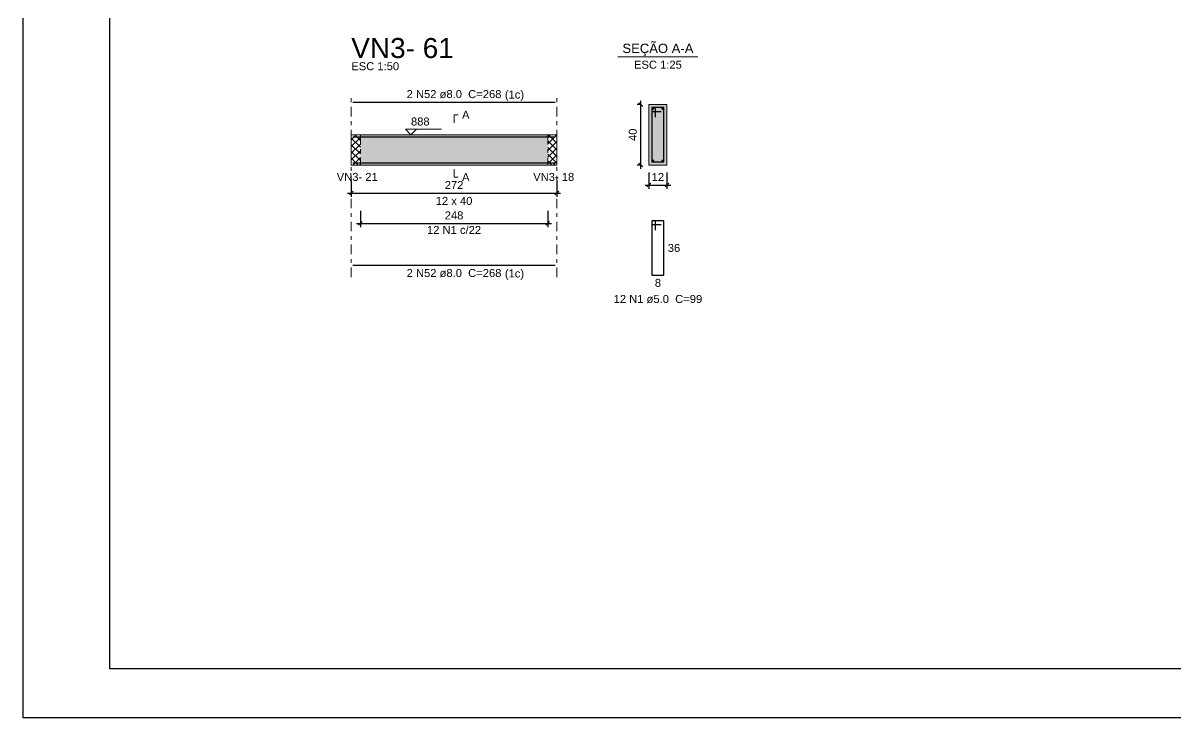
# Model space of a CAD drawing. Header units: millimetres. Extents: x -8 to 605, y -494 to 220.
# Drawn here: x 348.34 to 378.86, y -494.08 to -475.68 of the extents above; entities that cross this region are included whole.
import ezdxf

# ---------------------------------------------------------------- set-up
doc = ezdxf.new("R2010")
doc.units = ezdxf.units.MM
doc.header["$MEASUREMENT"] = 0
doc.linetypes.add('DASHDOT', pattern=[2.54, 1.27, -0.635, 0, -0.635])
doc.linetypes.add('NULL', pattern=[0])
for name, color, linetype, lineweight in [('Descrição da armadura', 7, 'Continuous', 0), ('DT-Barras na forma', 7, 'Continuous', 30), ('DT-Barras no corte', 5, 'Continuous', 5), ('DT-Barras rebatidas', 7, 'Continuous', 30), ('DT-Cotas', 7, 'Continuous', 5), ('DT-Forma', 5, 'Continuous', 5), ('DT-Hachura forma vigas', 252, 'Continuous', 5), ('DT-Hachura intersecção vigas', 9, 'Continuous', 5), ('DT-Hachura seção vigas', 252, 'Continuous', 5), ('DT-Pontilhado', 9, 'DASHDOT', 5), ('DT-Textos', 7, 'Continuous', 5), ('DT-Título', 5, 'Continuous', 20), ('Textos armaduras', 7, 'Continuous', 0)]:
    doc.layers.add(name, color=color, linetype=linetype, lineweight=lineweight)
doc.styles.add('Arial', font='arial.ttf')
doc.dimstyles.new('UM_25.000000', dxfattribs={"dimtxt": 0.18, "dimasz": 0.1, "dimexe": 0.1, "dimexo": 0.2, "dimgap": 0, "dimtad": 1, "dimtih": 1, "dimtoh": 1, "dimdec": 1, "dimlfac": 25, "dimzin": 0, "dimdsep": 46, "dimtxsty": 'Standard', "dimcen": 0.09, "dimdle": 0.1, "dimadec": 1, "dimazin": 2, "dimtfac": 1, "dimtdec": 4, "dimtofl": 0, "dimtmove": 0, "dimatfit": 3, "dimfxl": 1, "dimtolj": 1, "dimarcsym": 0})
doc.dimstyles.new('UM_50.000000', dxfattribs={"dimtxt": 0.18, "dimasz": 0.1, "dimexe": 0.1, "dimexo": 0.2, "dimgap": 0, "dimtad": 1, "dimtih": 1, "dimtoh": 1, "dimdec": 1, "dimlfac": 50, "dimzin": 0, "dimdsep": 46, "dimtxsty": 'Standard', "dimcen": 0.09, "dimdle": 0.1, "dimadec": 1, "dimazin": 2, "dimtfac": 1, "dimtdec": 4, "dimtofl": 0, "dimtmove": 0, "dimatfit": 3, "dimfxl": 1, "dimtolj": 1, "dimarcsym": 0})
pattern_1 = [(45, (353.43051, -485.02144), (-0.0883883, 0.0883883), []), (135, (353.43051, -485.02144), (-0.0883883, -0.0883883), [])]

# ---------------------------------------------------------------- blocks, each defined once
blk = doc.blocks.new('_Oblique')
at = {"color": 0, "linetype": 'ByBlock', "lineweight": -2}
blk.add_line((-0.5, -0.5), (0.5, 0.5), dxfattribs=at)
blk = doc.blocks.new('*D5047')
at = {"layer": 'Defpoints', "color": 0, "transparency": 16777216}
for p in [(357.031, -479.648), (362.471, -479.648), (362.471, -480.178)]:
    blk.add_point(p, dxfattribs=at)
at = {"layer": 'DT-Cotas', "color": 0, "lineweight": -2, "transparency": 16777216}
for p, q in [((357.031, -479.848), (357.031, -480.278)), ((362.471, -479.848), (362.471, -480.278)), ((356.931, -480.178), (362.571, -480.178))]:
    blk.add_line(p, q, dxfattribs=at)
at = {"layer": 'DT-Cotas', "color": 0, "lineweight": -2, "transparency": 16777216, "xscale": 0.1, "yscale": 0.1, "zscale": 0.1, "rotation": 180}
blk.add_blockref('_Oblique', (357.031, -480.178), dxfattribs=at)
at = {"layer": 'DT-Cotas', "color": 0, "lineweight": -2, "transparency": 16777216, "xscale": 0.1, "yscale": 0.1, "zscale": 0.1}
blk.add_blockref('_Oblique', (362.471, -480.178), dxfattribs=at)
at = {"layer": 'DT-Cotas', "color": 7, "transparency": 16777216, "insert": (359.751, -479.966), "char_height": 0.2118, "attachment_point": 5, "style": 'Arial'}
blk.add_mtext('\\A1;272', dxfattribs=at)
blk = doc.blocks.new('*D5048')
at = {"layer": 'Defpoints', "color": 0, "transparency": 16777216}
for p in [(364.694, -477.836), (364.906, -477.836), (364.906, -479.436)]:
    blk.add_point(p, dxfattribs=at)
at = {"layer": 'DT-Cotas', "color": 0, "lineweight": -2, "transparency": 16777216}
for p, q in [((364.706, -477.836), (364.594, -477.836)), ((364.694, -479.536), (364.694, -477.736)), ((364.706, -479.436), (364.594, -479.436))]:
    blk.add_line(p, q, dxfattribs=at)
at = {"layer": 'DT-Cotas', "color": 0, "lineweight": -2, "transparency": 16777216, "xscale": 0.1, "yscale": 0.1, "zscale": 0.1}
for p, rotation in [((364.694, -477.836), 90), ((364.694, -479.436), 270)]:
    blk.add_blockref('_Oblique', p, dxfattribs=dict(at, rotation=rotation))
at = {"layer": 'DT-Cotas', "color": 7, "transparency": 16777216, "insert": (364.482, -478.636), "char_height": 0.2118, "attachment_point": 5, "rotation": 90, "style": 'Arial'}
blk.add_mtext('\\A1;40', dxfattribs=at)
blk = doc.blocks.new('*D5049')
at = {"layer": 'Defpoints', "color": 0, "transparency": 16777216}
for p in [(364.906, -479.436), (365.386, -479.436), (365.386, -479.966)]:
    blk.add_point(p, dxfattribs=at)
at = {"layer": 'DT-Cotas', "color": 0, "lineweight": -2, "transparency": 16777216}
for p, q in [((364.906, -479.636), (364.906, -480.066)), ((365.386, -479.636), (365.386, -480.066)), ((364.806, -479.966), (365.486, -479.966))]:
    blk.add_line(p, q, dxfattribs=at)
at = {"layer": 'DT-Cotas', "color": 0, "lineweight": -2, "transparency": 16777216, "xscale": 0.1, "yscale": 0.1, "zscale": 0.1, "rotation": 180}
blk.add_blockref('_Oblique', (364.906, -479.966), dxfattribs=at)
at = {"layer": 'DT-Cotas', "color": 0, "lineweight": -2, "transparency": 16777216, "xscale": 0.1, "yscale": 0.1, "zscale": 0.1}
blk.add_blockref('_Oblique', (365.386, -479.966), dxfattribs=at)
at = {"layer": 'DT-Cotas', "color": 7, "transparency": 16777216, "insert": (365.146, -479.754), "char_height": 0.2118, "attachment_point": 5, "style": 'Arial'}
blk.add_mtext('\\A1;12', dxfattribs=at)
blk = doc.blocks.new('*D5050')
at = {"layer": 'Defpoints', "color": 0, "transparency": 16777216}
for p in [(357.271, -480.453), (362.231, -480.453), (362.231, -480.982)]:
    blk.add_point(p, dxfattribs=at)
at = {"layer": 'DT-Cotas', "color": 0, "lineweight": -2, "transparency": 16777216}
for p, q in [((357.271, -480.653), (357.271, -481.082)), ((362.231, -480.653), (362.231, -481.082)), ((357.171, -480.982), (362.331, -480.982))]:
    blk.add_line(p, q, dxfattribs=at)
at = {"layer": 'DT-Cotas', "color": 0, "lineweight": -2, "transparency": 16777216, "xscale": 0.1, "yscale": 0.1, "zscale": 0.1, "rotation": 180}
blk.add_blockref('_Oblique', (357.271, -480.982), dxfattribs=at)
at = {"layer": 'DT-Cotas', "color": 0, "lineweight": -2, "transparency": 16777216, "xscale": 0.1, "yscale": 0.1, "zscale": 0.1}
blk.add_blockref('_Oblique', (362.231, -480.982), dxfattribs=at)
at = {"layer": 'DT-Cotas', "color": 7, "transparency": 16777216, "insert": (359.751, -480.771), "char_height": 0.2118, "attachment_point": 5, "style": 'Arial'}
blk.add_mtext('\\A1;248', dxfattribs=at)

msp = doc.modelspace()

# ---------------------------------------------------------------- hatches: boundary and pattern name
at = {"layer": 'DT-Hachura forma vigas', "linetype": 'Continuous'}
msp.add_hatch(color=252, dxfattribs=at).paths.add_polyline_path([(357.2705, -479.4363), (362.2305, -479.4363), (362.2305, -478.6363), (357.2705, -478.6363), (357.2705, -479.4363)])
at = {"layer": 'DT-Hachura intersecção vigas', "linetype": 'Continuous'}
h = msp.add_hatch(dxfattribs=at)
h.set_pattern_fill('ANSI37', color=9, style=0)
h.set_pattern_definition(pattern_1)
h.paths.add_polyline_path([(357.0305, -479.4363), (357.2705, -479.4363), (357.2705, -478.6363), (357.0305, -478.6363), (357.0305, -479.4363)])
h = msp.add_hatch(dxfattribs=at)
h.set_pattern_fill('ANSI37', color=9, style=0)
h.set_pattern_definition(pattern_1)
h.paths.add_polyline_path([(362.2305, -479.4363), (362.4705, -479.4363), (362.4705, -478.6363), (362.2305, -478.6363), (362.2305, -479.4363)])
at = {"layer": 'DT-Hachura seção vigas', "linetype": 'Continuous'}
msp.add_hatch(color=252, dxfattribs=at).paths.add_polyline_path([(364.906, -479.4363), (364.906, -479.4363), (365.386, -479.4363), (365.386, -477.8363), (364.906, -477.8363), (364.906, -479.4363)])

# ---------------------------------------------------------------- linework, layer by layer
at = {"color": 7}
for p, q in [((348.3434, -494.0755), (348.3434, -409.9755)), ((350.6434, -492.7755), (350.6434, -411.2755)), ((464.9434, -492.7755), (350.6434, -492.7755)), ((467.2434, -494.0755), (348.3434, -494.0755))]:
    msp.add_line(p, q, dxfattribs=at)
at = {"layer": 'DT-Barras na forma'}
for p, q in [((365.086, -477.9163), (364.986, -477.9163)), ((364.986, -477.9163), (364.986, -479.3563)), ((365.306, -477.9163), (364.986, -477.9163)), ((364.986, -477.9163), (364.986, -478.0163)), ((364.986, -478.0163), (365.236, -478.0163)), ((365.086, -478.1663), (365.086, -477.9163)), ((365.306, -479.3563), (365.306, -477.9163)), ((364.986, -479.3563), (365.306, -479.3563))]:
    msp.add_line(p, q, dxfattribs=at)
for points in [[(357.0705, -478.6943), (362.4305, -478.6943)], [(357.0705, -479.3783), (362.4305, -479.3783)]]:
    msp.add_lwpolyline(points, dxfattribs=at)
at = {"layer": 'DT-Barras no corte'}
for centre in [(365.022, -477.9523), (365.27, -477.9523), (365.022, -479.3203), (365.27, -479.3203)]:
    msp.add_circle(centre, 0.016, dxfattribs=at)
at = {"layer": 'DT-Barras rebatidas'}
for points in [[(357.0705, -477.7765), (362.4305, -477.7765)], [(365.086, -481.163), (365.086, -480.913), (364.986, -480.913), (364.986, -482.353), (365.306, -482.353), (365.306, -480.913), (364.986, -480.913), (364.986, -481.013), (365.236, -481.013)], [(357.0705, -482.0893), (362.4305, -482.0893)]]:
    msp.add_lwpolyline(points, dxfattribs=at)
at = {"layer": 'DT-Forma'}
for p, q in [((365.386, -477.8363), (364.906, -477.8363)), ((364.906, -477.8363), (364.906, -479.4363)), ((365.386, -479.4363), (365.386, -477.8363)), ((357.0305, -478.6363), (357.2705, -478.6363)), ((357.2705, -478.6363), (362.2305, -478.6363)), ((362.2305, -478.6363), (362.4705, -478.6363)), ((357.0305, -479.4363), (357.2705, -479.4363)), ((357.2705, -479.4363), (362.2305, -479.4363)), ((362.2305, -479.4363), (362.4705, -479.4363)), ((364.906, -479.4363), (365.386, -479.4363))]:
    msp.add_line(p, q, dxfattribs=at)
at = {"layer": 'DT-Forma', "linetype": 'Continuous'}
for p, q in [((357.0305, -479.4363), (357.0305, -478.6363)), ((362.4705, -478.6363), (362.4705, -479.4363))]:
    msp.add_line(p, q, dxfattribs=at)
at = {"layer": 'DT-Pontilhado', "ltscale": 0.2}
for p, q in [((357.0305, -482.407), (357.0305, -477.5647)), ((362.4705, -482.407), (362.4705, -477.5647)), ((357.2705, -478.6363), (357.2705, -479.4363)), ((362.2305, -478.6363), (362.2305, -479.4363))]:
    msp.add_line(p, q, dxfattribs=at)
at = {"layer": 'DT-Textos'}
msp.add_line((364.087, -476.5714), (366.205, -476.5714), dxfattribs=at)
for points in [[(359.7505, -478.3186), (359.7505, -478.1068), (359.8564, -478.1068)], [(358.7585, -478.488), (358.6102, -478.6363), (358.462, -478.488), (359.4151, -478.488)], [(359.7505, -479.5422), (359.7505, -479.754), (359.8564, -479.754)]]:
    msp.add_lwpolyline(points, dxfattribs=at)

# ---------------------------------------------------------------- texts
at = {"layer": 'Descrição da armadura', "linetype": 'NULL', "char_height": 0.2118, "attachment_point": 8, "line_spacing_factor": 0.9, "style": 'Arial'}
for s, insert, width in [('2 N52 ø8.0  C=268', (359.7505, -477.6702), 5.015721), ('12 N1 c/22', (359.7505, -481.2641), 2.86156), ('2 N52 ø8.0  C=268', (359.7505, -482.4072), 5.015721), ('12 N1 ø5.0  C=99', (365.1465, -483.0942), 4.686721)]:
    msp.add_mtext(s, dxfattribs=dict(at, insert=insert, width=width))
at = {"layer": 'DT-Textos', "linetype": 'NULL', "line_spacing_factor": 0.798, "style": 'Arial'}
for s, insert, char_height, width, attachment_point in [('SEÇÃO A-A', (365.1465, -476.5471), 0.2471, 3.760741, 8), ('ESC 1:50', (357.0305, -476.9292), 0.2118, 2.532883, 7), ('ESC 1:25', (365.1465, -476.8892), 0.2118, 2.532883, 8), ('(1c)', (361.0955, -477.7401), 0.2118, 1.018965, 7), ('A', (359.9625, -478.2122), 0.2118, 0.394865, 7), ('888', (358.6105, -478.3932), 0.2118, 0.987001, 7), ('VN3- 21', (356.6457, -479.8602), 0.2118, 2.170627, 7), ('A', (359.9625, -479.8602), 0.2118, 0.394865, 7), ('VN3- 18', (361.8457, -479.8602), 0.2118, 2.170627, 7), ('12 x 40', (359.7505, -480.4952), 0.2118, 1.940747, 8), ('(1c)', (361.0955, -482.4771), 0.2118, 1.018965, 7)]:
    msp.add_mtext(s, dxfattribs=dict(at, insert=insert, char_height=char_height, width=width, attachment_point=attachment_point))
at = {"layer": 'DT-Título', "linetype": 'NULL', "insert": (357.0305, -476.6114), "char_height": 0.5295, "width": 5.426568, "attachment_point": 7, "line_spacing_factor": 0.798, "style": 'Arial'}
msp.add_mtext('VN3- 61', dxfattribs=at)
at = {"layer": 'Textos armaduras', "linetype": 'NULL', "char_height": 0.2118, "line_spacing_factor": 0.9, "style": 'Arial'}
for s, insert, width, attachment_point in [('36', (365.406, -481.5271), 1.058001, 1), ('8', (365.146, -482.4503), 0.729, 2)]:
    msp.add_mtext(s, dxfattribs=dict(at, insert=insert, width=width, attachment_point=attachment_point))

# ---------------------------------------------------------------- dimensions: what is measured, and where the dimension line sits
at = {"layer": 'DT-Cotas'}
dim = msp.add_linear_dim(base=(364.6942, -477.8363), p1=(364.906, -479.4363), p2=(364.906, -477.8363), angle=90, dimstyle='UM_25.000000', override={"dimtxt": 0.2118, "dimasz": 0.1, "dimexe": 0.1, "dimexo": 0.2, "dimtad": 1, "dimtih": 0, "dimtoh": 0, "dimdec": 1, "dimlfac": 25, "dimzin": 8, "dimtxsty": 'Arial', "dimblk": 'Oblique', "dimblk1": 'Oblique', "dimblk2": 'Oblique', "dimsah": 1, "dimdle": 0.1, "dimse1": 0, "dimse2": 0, "dimclrt": 7, "dimadec": 1, "dimazin": 3, "dimtmove": 2, "dimldrblk": 'Oblique'}, dxfattribs=at)
dim.commit()
dim.dimension.update_dxf_attribs({"geometry": '*D5048', "text_midpoint": (364.4824, -478.6363), "dimtype": 160, "text_rotation": 90})
for base, p1, p2, dimstyle, override, picture, middle in [((362.4705, -480.1776), (357.0305, -479.6481), (362.4705, -479.6481), 'UM_50.000000', {"dimtxt": 0.2118, "dimasz": 0.1, "dimexe": 0.1, "dimexo": 0.2, "dimtad": 1, "dimtih": 0, "dimtoh": 0, "dimdec": 1, "dimlfac": 50, "dimzin": 8, "dimtxsty": 'Arial', "dimblk": 'Oblique', "dimblk1": 'Oblique', "dimblk2": 'Oblique', "dimsah": 1, "dimdle": 0.1, "dimse1": 0, "dimse2": 0, "dimclrt": 7, "dimadec": 1, "dimazin": 3, "dimtmove": 2, "dimldrblk": 'Oblique'}, '*D5047', (359.7505, -479.9658)), ((365.386, -479.9658), (364.906, -479.4363), (365.386, -479.4363), 'UM_25.000000', {"dimtxt": 0.2118, "dimasz": 0.1, "dimexe": 0.1, "dimexo": 0.2, "dimtad": 1, "dimtih": 0, "dimtoh": 0, "dimdec": 1, "dimlfac": 25, "dimzin": 8, "dimtxsty": 'Arial', "dimblk": 'Oblique', "dimblk1": 'Oblique', "dimblk2": 'Oblique', "dimsah": 1, "dimdle": 0.1, "dimse1": 0, "dimse2": 0, "dimclrt": 7, "dimadec": 1, "dimazin": 3, "dimtmove": 2, "dimldrblk": 'Oblique'}, '*D5049', (365.146, -479.754)), ((362.2305, -480.9824), (357.2705, -480.4529), (362.2305, -480.4529), 'UM_50.000000', {"dimtxt": 0.2118, "dimasz": 0.1, "dimexe": 0.1, "dimexo": 0.2, "dimtad": 1, "dimtih": 0, "dimtoh": 0, "dimdec": 1, "dimlfac": 50, "dimzin": 8, "dimtxsty": 'Arial', "dimblk": 'Oblique', "dimblk1": 'Oblique', "dimblk2": 'Oblique', "dimsah": 1, "dimdle": 0.1, "dimse1": 0, "dimse2": 0, "dimclrt": 7, "dimadec": 1, "dimazin": 3, "dimtmove": 2, "dimldrblk": 'Oblique'}, '*D5050', (359.7505, -480.7706))]:
    dim = msp.add_linear_dim(base=base, p1=p1, p2=p2, dimstyle=dimstyle, override=override, dxfattribs=at)
    dim.commit()
    dim.dimension.update_dxf_attribs({"geometry": picture, "text_midpoint": middle, "dimtype": 160})

doc.saveas('drawing.dxf')
